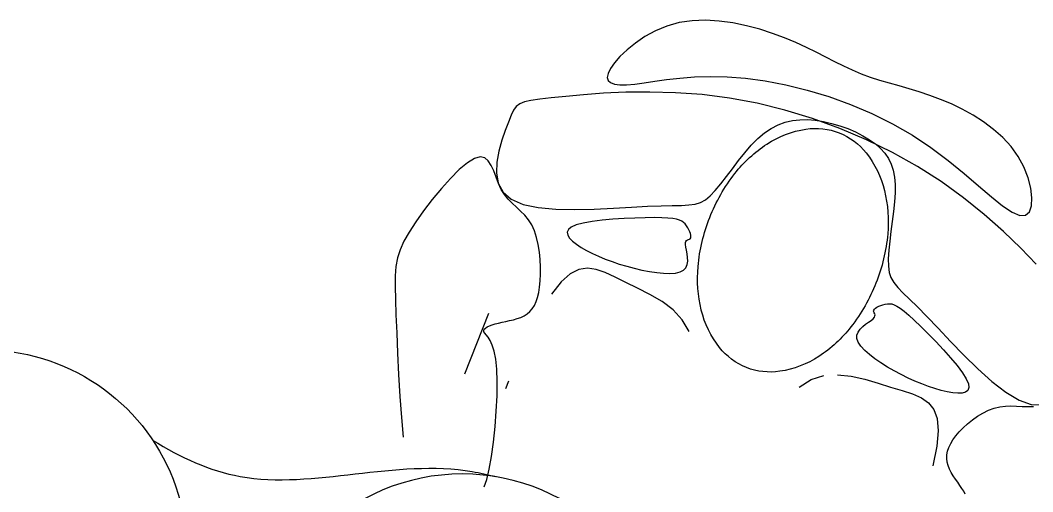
# Model space of a CAD drawing. Header units: metres. Extents: x -39 to 21688, y -24 to 9022.
# Drawn here: x 315.868 to 316.72, y 8.763 to 9.16 of the extents above; entities that cross this region are included whole.
import ezdxf

# ---------------------------------------------------------------- set-up
doc = ezdxf.new("R2010")
doc.units = ezdxf.units.M
doc.header["$MEASUREMENT"] = 0
doc.layers.add('AR-MOBILIRIO', color=1, linetype='Continuous')
doc.layers.add('MOBILIARIO', color=42, linetype='Continuous')

# ---------------------------------------------------------------- blocks, each defined once
blk = doc.blocks.new('A$C23125473')
at = {"layer": 'AR-MOBILIRIO'}
for p, q in [((2.14512, 1.52593), (2.14724, 1.51967)), ((2.54514, 1.52472), (2.54331, 1.52212)), ((2.54687, 1.52726), (2.54514, 1.52472)), ((2.54842, 1.52971), (2.54687, 1.52726)), ((2.54973, 1.53205), (2.54842, 1.52971)), ((2.14724, 1.51967), (2.14927, 1.51099)), ((2.53963, 1.5167), (2.53796, 1.51389)), ((2.54144, 1.51944), (2.53963, 1.5167)), ((2.54331, 1.52212), (2.54144, 1.51944)), ((2.14927, 1.51099), (2.15116, 1.50031)), ((2.52576, 1.49181), (2.52236, 1.50821)), ((2.53533, 1.50811), (2.53454, 1.50514)), ((2.5365, 1.51103), (2.53533, 1.50811)), ((2.53796, 1.51389), (2.5365, 1.51103)), ((2.15116, 1.50031), (2.15284, 1.48823)), ((2.53454, 1.50514), (2.5342, 1.50212)), ((2.5342, 1.50212), (2.53432, 1.49904)), ((2.53432, 1.49904), (2.53489, 1.49592)), ((2.52699, 1.47869), (2.52576, 1.49181)), ((2.53489, 1.49592), (2.53593, 1.49275)), ((2.53593, 1.49275), (2.53742, 1.48953)), ((2.07542, 1.46769), (2.07688, 1.48428)), ((2.15284, 1.48823), (2.15424, 1.47531)), ((2.53742, 1.48953), (2.53937, 1.48626)), ((2.53937, 1.48626), (2.54178, 1.48293)), ((2.54178, 1.48293), (2.54465, 1.47956)), ((2.15424, 1.47531), (2.1553, 1.46214)), ((2.52614, 1.46855), (2.52699, 1.47869)), ((2.54465, 1.47956), (2.54797, 1.47616)), ((2.54797, 1.47616), (2.55168, 1.47279)), ((2.07418, 1.44984), (2.07542, 1.46769)), ((2.52337, 1.4609), (2.52614, 1.46855)), ((2.55168, 1.47279), (2.55572, 1.46956)), ((2.55572, 1.46956), (2.56003, 1.46655)), ((2.56003, 1.46655), (2.56455, 1.46385)), ((2.1553, 1.46214), (2.15595, 1.44931)), ((2.51887, 1.45521), (2.52337, 1.4609)), ((2.56455, 1.46385), (2.56921, 1.46155)), ((2.56921, 1.46155), (2.57395, 1.45974)), ((2.57395, 1.45974), (2.57871, 1.45852)), ((2.57871, 1.45852), (2.58344, 1.45793)), ((2.58344, 1.45793), (2.58813, 1.45782)), ((2.58813, 1.45782), (2.59283, 1.458)), ((2.59283, 1.458), (2.59754, 1.45826)), ((2.59492, 1.45294), (2.60519, 1.45667)), ((2.59754, 1.45826), (2.60229, 1.45843)), ((2.60229, 1.45843), (2.60711, 1.45831)), ((2.60519, 1.45667), (2.61436, 1.45693)), ((2.07314, 1.43148), (2.07418, 1.44984)), ((2.15595, 1.44931), (2.15614, 1.43738)), ((2.49666, 1.44487), (2.50534, 1.44771)), ((2.50534, 1.44771), (2.5128, 1.45098)), ((2.5128, 1.45098), (2.51887, 1.45521)), ((2.58379, 1.44621), (2.59492, 1.45294)), ((2.16558, 1.43698), (2.16306, 1.44346)), ((2.40993, 1.44207), (2.41999, 1.43562)), ((2.47636, 1.43869), (2.48693, 1.44198)), ((2.48693, 1.44198), (2.49666, 1.44487)), ((2.51312, 1.43939), (2.50738, 1.437)), ((2.51875, 1.4415), (2.51312, 1.43939)), ((2.52423, 1.44331), (2.51875, 1.4415)), ((2.52949, 1.44482), (2.52423, 1.44331)), ((2.53451, 1.44599), (2.52949, 1.44482)), ((2.5392, 1.4468), (2.53451, 1.44599)), ((2.54344, 1.44717), (2.5392, 1.4468)), ((2.54707, 1.44701), (2.54344, 1.44717)), ((2.54992, 1.44623), (2.54707, 1.44701)), ((2.55185, 1.44473), (2.54992, 1.44623)), ((2.55053, 1.43507), (2.55231, 1.43924)), ((2.5527, 1.44243), (2.55185, 1.44473)), ((2.55231, 1.43924), (2.5527, 1.44243)), ((2.57215, 1.4372), (2.58379, 1.44621)), ((2.07227, 1.41339), (2.07314, 1.43148)), ((2.14862, 1.38001), (2.12841, 1.43116)), ((2.15614, 1.43738), (2.15579, 1.42695)), ((2.41999, 1.43562), (2.43082, 1.43236)), ((2.44214, 1.43167), (2.45369, 1.43291)), ((2.45369, 1.43291), (2.46518, 1.43546)), ((2.46518, 1.43546), (2.47636, 1.43869)), ((2.49575, 1.43148), (2.48996, 1.42839)), ((2.50157, 1.43436), (2.49575, 1.43148)), ((2.50738, 1.437), (2.50157, 1.43436)), ((2.54727, 1.42988), (2.55053, 1.43507)), ((2.5603, 1.42661), (2.57215, 1.4372)), ((2.15579, 1.42695), (2.15488, 1.41845)), ((2.48427, 1.4251), (2.47879, 1.42166)), ((2.48996, 1.42839), (2.48427, 1.4251)), ((2.53733, 1.41734), (2.54277, 1.42388)), ((2.54277, 1.42388), (2.54727, 1.42988)), ((2.54858, 1.41515), (2.5603, 1.42661)), ((2.15488, 1.41845), (2.15352, 1.41177)), ((2.46908, 1.41459), (2.46512, 1.41107)), ((2.47368, 1.41814), (2.46908, 1.41459)), ((2.47879, 1.42166), (2.47368, 1.41814)), ((2.53126, 1.41052), (2.53733, 1.41734)), ((2.53732, 1.40352), (2.54858, 1.41515)), ((2.07153, 1.39634), (2.07227, 1.41339)), ((2.15188, 1.40665), (2.1501, 1.40283)), ((2.15352, 1.41177), (2.15188, 1.40665)), ((2.46196, 1.40762), (2.45973, 1.40431)), ((2.46512, 1.41107), (2.46196, 1.40762)), ((2.52486, 1.40368), (2.53126, 1.41052)), ((2.14555, 1.39666), (2.1448, 1.3955)), ((2.14678, 1.39809), (2.14555, 1.39666)), ((2.14835, 1.40007), (2.14678, 1.39809)), ((2.1501, 1.40283), (2.14835, 1.40007)), ((2.45973, 1.40431), (2.45857, 1.4012)), ((2.45857, 1.4012), (2.45857, 1.39833)), ((2.45857, 1.39833), (2.45954, 1.39569)), ((2.51233, 1.39104), (2.51845, 1.3971)), ((2.51845, 1.3971), (2.52486, 1.40368)), ((2.52682, 1.39242), (2.53732, 1.40352)), ((2.07091, 1.38109), (2.07153, 1.39634)), ((2.1448, 1.3955), (2.14467, 1.39442)), ((2.14467, 1.39442), (2.14514, 1.39336)), ((2.14514, 1.39336), (2.14613, 1.39235)), ((2.14613, 1.39235), (2.14761, 1.39137)), ((2.14761, 1.39137), (2.1495, 1.39045)), ((2.1495, 1.39045), (2.15175, 1.38959)), ((2.15175, 1.38959), (2.15431, 1.38878)), ((2.15431, 1.38878), (2.15711, 1.38805)), ((2.15711, 1.38805), (2.16011, 1.38738)), ((2.31742, 1.3951), (2.31174, 1.38532)), ((2.45954, 1.39569), (2.46124, 1.39329)), ((2.46124, 1.39329), (2.46343, 1.39111)), ((2.46343, 1.39111), (2.46587, 1.38914)), ((2.46587, 1.38914), (2.46831, 1.38738)), ((2.5068, 1.38576), (2.51233, 1.39104)), ((2.51743, 1.38257), (2.52682, 1.39242)), ((2.0704, 1.36821), (2.07091, 1.38109)), ((2.16011, 1.38738), (2.16323, 1.38673)), ((2.16323, 1.38673), (2.16642, 1.38605)), ((2.16642, 1.38605), (2.16962, 1.38529)), ((2.16962, 1.38529), (2.17276, 1.38439)), ((2.17276, 1.38439), (2.17578, 1.38329)), ((2.17578, 1.38329), (2.17862, 1.38196)), ((2.17862, 1.38196), (2.18123, 1.38033)), ((2.18123, 1.38033), (2.18355, 1.37835)), ((2.31174, 1.38532), (2.30395, 1.37707)), ((2.46831, 1.38738), (2.47051, 1.3858)), ((2.47051, 1.3858), (2.47222, 1.38442)), ((2.47222, 1.38442), (2.47327, 1.3832)), ((2.47317, 1.37952), (2.47281, 1.37876)), ((2.47355, 1.38032), (2.47317, 1.37952)), ((2.47327, 1.3832), (2.47375, 1.38213)), ((2.47379, 1.38118), (2.47355, 1.38032)), ((2.47375, 1.38213), (2.47379, 1.38118)), ((2.49819, 1.37812), (2.50211, 1.38147)), ((2.50211, 1.38147), (2.5068, 1.38576)), ((2.50939, 1.37448), (2.51743, 1.38257)), ((2.18355, 1.37835), (2.18557, 1.376)), ((2.18557, 1.376), (2.18732, 1.37325)), ((2.18732, 1.37325), (2.18879, 1.37007)), ((2.30395, 1.37707), (2.29467, 1.37008)), ((2.47281, 1.37876), (2.47261, 1.378)), ((2.47261, 1.378), (2.47272, 1.37722)), ((2.47272, 1.37722), (2.47326, 1.3764)), ((2.47326, 1.3764), (2.47418, 1.37557)), ((2.47418, 1.37557), (2.47543, 1.37474)), ((2.47543, 1.37474), (2.47694, 1.37396)), ((2.47694, 1.37396), (2.47863, 1.37325)), ((2.47863, 1.37325), (2.48045, 1.37265)), ((2.48045, 1.37265), (2.48233, 1.37219)), ((2.48233, 1.37219), (2.48419, 1.3719)), ((2.48419, 1.3719), (2.48601, 1.37182)), ((2.48601, 1.37182), (2.48787, 1.37204)), ((2.48787, 1.37204), (2.48989, 1.37268)), ((2.48989, 1.37268), (2.4922, 1.37383)), ((2.4922, 1.37383), (2.49493, 1.37561)), ((2.49493, 1.37561), (2.49819, 1.37812)), ((2.50268, 1.36796), (2.50939, 1.37448)), ((2.07012, 1.35745), (2.0704, 1.36821)), ((2.18879, 1.37007), (2.19001, 1.36645)), ((2.19001, 1.36645), (2.19097, 1.36235)), ((2.20987, 1.35339), (2.2018, 1.36381)), ((2.28454, 1.36409), (2.27417, 1.35881)), ((2.29467, 1.37008), (2.28454, 1.36409)), ((2.49287, 1.35808), (2.49721, 1.36262)), ((2.49721, 1.36262), (2.50268, 1.36796)), ((2.07023, 1.34834), (2.07012, 1.35745)), ((2.19097, 1.36235), (2.19169, 1.35775)), ((2.19169, 1.35775), (2.19218, 1.35262)), ((2.26421, 1.35398), (2.25513, 1.34945)), ((2.27417, 1.35881), (2.26421, 1.35398)), ((2.48723, 1.34985), (2.48958, 1.35395)), ((2.48958, 1.35395), (2.49287, 1.35808)), ((2.07088, 1.34042), (2.07023, 1.34834)), ((2.19218, 1.35262), (2.19244, 1.34698)), ((2.19244, 1.34698), (2.19244, 1.34094)), ((2.21742, 1.34658), (2.20987, 1.35339)), ((2.22468, 1.34288), (2.21742, 1.34658)), ((2.24686, 1.34558), (2.23918, 1.34287)), ((2.25513, 1.34945), (2.24686, 1.34558)), ((2.28404, 1.34471), (2.29017, 1.34564)), ((2.29017, 1.34564), (2.29596, 1.34619)), ((2.29596, 1.34619), (2.30126, 1.34632)), ((2.30126, 1.34632), (2.30592, 1.34597)), ((2.30592, 1.34597), (2.30981, 1.34508)), ((2.48575, 1.34539), (2.48723, 1.34985)), ((2.07223, 1.33325), (2.07088, 1.34042)), ((2.19244, 1.34094), (2.19215, 1.33468)), ((2.23186, 1.34181), (2.22468, 1.34288)), ((2.23918, 1.34287), (2.23186, 1.34181)), ((2.25269, 1.33637), (2.25873, 1.33841)), ((2.25873, 1.33841), (2.26494, 1.34029)), ((2.26494, 1.34029), (2.27129, 1.34199)), ((2.27129, 1.34199), (2.27769, 1.34348)), ((2.27769, 1.34348), (2.28404, 1.34471)), ((2.30981, 1.34508), (2.31279, 1.3436)), ((2.31279, 1.3436), (2.31475, 1.3415)), ((2.31475, 1.3415), (2.31584, 1.33892)), ((2.31584, 1.33892), (2.31624, 1.336)), ((2.48494, 1.33397), (2.48501, 1.34019)), ((2.48501, 1.34019), (2.48575, 1.34539)), ((2.60943, 1.33847), (2.59634, 1.32504)), ((2.07443, 1.32635), (2.07223, 1.33325)), ((2.19215, 1.33468), (2.19153, 1.32834)), ((2.2312, 1.32696), (2.23608, 1.32946)), ((2.23608, 1.32946), (2.24131, 1.33188)), ((2.24131, 1.33188), (2.24686, 1.33419)), ((2.24686, 1.33419), (2.25269, 1.33637)), ((2.3157, 1.32981), (2.31512, 1.32685)), ((2.31613, 1.33291), (2.3157, 1.32981)), ((2.31624, 1.336), (2.31613, 1.33291)), ((2.48538, 1.32686), (2.48494, 1.33397)), ((2.07764, 1.31927), (2.07443, 1.32635)), ((2.19055, 1.32209), (2.18917, 1.31609)), ((2.19153, 1.32834), (2.19055, 1.32209)), ((2.21941, 1.31914), (2.22276, 1.32177)), ((2.22276, 1.32177), (2.22674, 1.32439)), ((2.22674, 1.32439), (2.2312, 1.32696)), ((2.31459, 1.3242), (2.31429, 1.32202)), ((2.31429, 1.32202), (2.31435, 1.32041)), ((2.31435, 1.32041), (2.31474, 1.31931)), ((2.31512, 1.32685), (2.31459, 1.3242)), ((2.48619, 1.31909), (2.48538, 1.32686)), ((2.59634, 1.32504), (2.58173, 1.31101)), ((2.082, 1.31155), (2.07764, 1.31927)), ((2.08759, 1.30289), (2.082, 1.31155)), ((2.18917, 1.31609), (2.18735, 1.31049)), ((2.21494, 1.31162), (2.21533, 1.31403)), ((2.21589, 1.30936), (2.21494, 1.31162)), ((2.21533, 1.31403), (2.21688, 1.31655)), ((2.21688, 1.31655), (2.21941, 1.31914)), ((2.31474, 1.31931), (2.31536, 1.31858)), ((2.31536, 1.31858), (2.31612, 1.31812)), ((2.31612, 1.31812), (2.31694, 1.3178)), ((2.31694, 1.3178), (2.31773, 1.31748)), ((2.31773, 1.31748), (2.31839, 1.31707)), ((2.31856, 1.31276), (2.31799, 1.31116)), ((2.31839, 1.31707), (2.31884, 1.31642)), ((2.31891, 1.31422), (2.31856, 1.31276)), ((2.31884, 1.31642), (2.31901, 1.31546)), ((2.31901, 1.31546), (2.31891, 1.31422)), ((2.48723, 1.31088), (2.48619, 1.31909)), ((2.09419, 1.29357), (2.08759, 1.30289)), ((2.18506, 1.30546), (2.1823, 1.30109)), ((2.18735, 1.31049), (2.18506, 1.30546)), ((2.21836, 1.3073), (2.21589, 1.30936)), ((2.22251, 1.30547), (2.21836, 1.3073)), ((2.22844, 1.30391), (2.22251, 1.30547)), ((2.23582, 1.3026), (2.22844, 1.30391)), ((2.31284, 1.3034), (2.31133, 1.30229)), ((2.31411, 1.3047), (2.31284, 1.3034)), ((2.31527, 1.30619), (2.31411, 1.3047)), ((2.31632, 1.3078), (2.31527, 1.30619)), ((2.31724, 1.30949), (2.31632, 1.3078)), ((2.31799, 1.31116), (2.31724, 1.30949)), ((2.48835, 1.30248), (2.48723, 1.31088)), ((2.58173, 1.31101), (2.56567, 1.29675)), ((2.17915, 1.29727), (2.17576, 1.29381)), ((2.1823, 1.30109), (2.17915, 1.29727)), ((2.24427, 1.30155), (2.23582, 1.3026)), ((2.25336, 1.30072), (2.24427, 1.30155)), ((2.2627, 1.3001), (2.25336, 1.30072)), ((2.27187, 1.29968), (2.2627, 1.3001)), ((2.28049, 1.29944), (2.27187, 1.29968)), ((2.28813, 1.29936), (2.28049, 1.29944)), ((2.29449, 1.29944), (2.28813, 1.29936)), ((2.29964, 1.29967), (2.29449, 1.29944)), ((2.30373, 1.30007), (2.29964, 1.29967)), ((2.30694, 1.30063), (2.30373, 1.30007)), ((2.30942, 1.30137), (2.30694, 1.30063)), ((2.31133, 1.30229), (2.30942, 1.30137)), ((2.4894, 1.2941), (2.48835, 1.30248)), ((2.56567, 1.29675), (2.54824, 1.28265)), ((2.58111, 1.28934), (2.58906, 1.29479)), ((2.58906, 1.29479), (2.59548, 1.29759)), ((2.59548, 1.29759), (2.60032, 1.29739)), ((2.60032, 1.29739), (2.60362, 1.29449)), ((2.60362, 1.29449), (2.60543, 1.2894)), ((2.10146, 1.28407), (2.09419, 1.29357)), ((2.16871, 1.28725), (2.16531, 1.28379)), ((2.16784, 1.28386), (2.1779, 1.28816)), ((2.17223, 1.29053), (2.16871, 1.28725)), ((2.17576, 1.29381), (2.17223, 1.29053)), ((2.1779, 1.28816), (2.19061, 1.29086)), ((2.19061, 1.29086), (2.20527, 1.29224)), ((2.20527, 1.29224), (2.22116, 1.29261)), ((2.22116, 1.29261), (2.23755, 1.29225)), ((2.23755, 1.29225), (2.25372, 1.29146)), ((2.25372, 1.29146), (2.26897, 1.29054)), ((2.26897, 1.29054), (2.28256, 1.28977)), ((2.28256, 1.28977), (2.29395, 1.28936)), ((2.29395, 1.28936), (2.3033, 1.28919)), ((2.3033, 1.28919), (2.31095, 1.28903)), ((2.31095, 1.28903), (2.31722, 1.28868)), ((2.31722, 1.28868), (2.32245, 1.28791)), ((2.32245, 1.28791), (2.32696, 1.28652)), ((2.32696, 1.28652), (2.3311, 1.28429)), ((2.49023, 1.28599), (2.4894, 1.2941)), ((2.49071, 1.27838), (2.49023, 1.28599)), ((2.5717, 1.28175), (2.58111, 1.28934)), ((2.60543, 1.2894), (2.6058, 1.28258)), ((2.10909, 1.27482), (2.10146, 1.28407)), ((2.15698, 1.27025), (2.16097, 1.27779)), ((2.16217, 1.27997), (2.1594, 1.27561)), ((2.16097, 1.27779), (2.16784, 1.28386)), ((2.16531, 1.28379), (2.16217, 1.27997)), ((2.3311, 1.28429), (2.33518, 1.28099)), ((2.33518, 1.28099), (2.33949, 1.2765)), ((2.4907, 1.27143), (2.49071, 1.27838)), ((2.54824, 1.28265), (2.5295, 1.26906)), ((2.5609, 1.27254), (2.5717, 1.28175)), ((2.6058, 1.28258), (2.6048, 1.27452)), ((2.11678, 1.26629), (2.10909, 1.27482)), ((2.15709, 1.27061), (2.15506, 1.2653)), ((2.15537, 1.2617), (2.15698, 1.27025)), ((2.1594, 1.27561), (2.15709, 1.27061)), ((2.33949, 1.2765), (2.34406, 1.27102)), ((2.34406, 1.27102), (2.34885, 1.26482)), ((2.49016, 1.26514), (2.4907, 1.27143)), ((2.5295, 1.26906), (2.50955, 1.25633)), ((2.54878, 1.26223), (2.5609, 1.27254)), ((2.6048, 1.27452), (2.60248, 1.26571)), ((2.12419, 1.25892), (2.11678, 1.26629)), ((2.15506, 1.2653), (2.15311, 1.26008)), ((2.15564, 1.25255), (2.15537, 1.2617)), ((2.34885, 1.26482), (2.35385, 1.25818)), ((2.48906, 1.25944), (2.49016, 1.26514)), ((2.53541, 1.25134), (2.54878, 1.26223)), ((2.60248, 1.26571), (2.59889, 1.25663)), ((2.13102, 1.25317), (2.12419, 1.25892)), ((2.13695, 1.24949), (2.13102, 1.25317)), ((2.15102, 1.25535), (2.14857, 1.25152)), ((2.15311, 1.26008), (2.15102, 1.25535)), ((2.15728, 1.24326), (2.15564, 1.25255)), ((2.35385, 1.25818), (2.35902, 1.25138)), ((2.48506, 1.24953), (2.48736, 1.25426)), ((2.48736, 1.25426), (2.48906, 1.25944)), ((2.50955, 1.25633), (2.48856, 1.24457)), ((2.59889, 1.25663), (2.5941, 1.24777)), ((2.14176, 1.24818), (2.13695, 1.24949)), ((2.14556, 1.249), (2.14176, 1.24818)), ((2.14857, 1.25152), (2.14556, 1.249)), ((2.1598, 1.23425), (2.15728, 1.24326)), ((2.35902, 1.25138), (2.36434, 1.24469)), ((2.36434, 1.24469), (2.36977, 1.2384)), ((2.48856, 1.24457), (2.46671, 1.23386)), ((2.47848, 1.24113), (2.4821, 1.24518)), ((2.4821, 1.24518), (2.48506, 1.24953)), ((2.52086, 1.24038), (2.53541, 1.25134)), ((2.5941, 1.24777), (2.58817, 1.23952)), ((2.36977, 1.2384), (2.3753, 1.23278)), ((2.46913, 1.23373), (2.47415, 1.23734)), ((2.47415, 1.23734), (2.47848, 1.24113)), ((2.50519, 1.22989), (2.52086, 1.24038)), ((2.58817, 1.23952), (2.58125, 1.23195)), ((2.16268, 1.22597), (2.1598, 1.23425)), ((2.3753, 1.23278), (2.3809, 1.22805)), ((2.3809, 1.22805), (2.38658, 1.22422)), ((2.46671, 1.23386), (2.4442, 1.22427)), ((2.45087, 1.22444), (2.45736, 1.22724)), ((2.45736, 1.22724), (2.46349, 1.23035)), ((2.46349, 1.23035), (2.46913, 1.23373)), ((2.48851, 1.22028), (2.50519, 1.22989)), ((2.58125, 1.23195), (2.57353, 1.22504)), ((2.16544, 1.21885), (2.16268, 1.22597)), ((2.16772, 1.21321), (2.16544, 1.21885)), ((2.38658, 1.22422), (2.39237, 1.22124)), ((2.39237, 1.22124), (2.39827, 1.21906)), ((2.39827, 1.21906), (2.40433, 1.21763)), ((2.4442, 1.22427), (2.42122, 1.21588)), ((2.42353, 1.21734), (2.43033, 1.21841)), ((2.43033, 1.21841), (2.43723, 1.21998)), ((2.43723, 1.21998), (2.44412, 1.222)), ((2.44412, 1.222), (2.45087, 1.22444)), ((2.47106, 1.21167), (2.48851, 1.22028)), ((2.56517, 1.21878), (2.55634, 1.21314)), ((2.57353, 1.22504), (2.56517, 1.21878)), ((2.1698, 1.20894), (2.16772, 1.21321)), ((2.42122, 1.21588), (2.39795, 1.20877)), ((2.40433, 1.21763), (2.41054, 1.2169)), ((2.41054, 1.2169), (2.41694, 1.21682)), ((2.41694, 1.21682), (2.42353, 1.21734)), ((2.45309, 1.20406), (2.47106, 1.21167)), ((2.55634, 1.21314), (2.54722, 1.20811)), ((2.17208, 1.20579), (2.1698, 1.20894)), ((2.17501, 1.20353), (2.17208, 1.20579)), ((2.17899, 1.20192), (2.17501, 1.20353)), ((2.18446, 1.20072), (2.17899, 1.20192)), ((2.19183, 1.1997), (2.18446, 1.20072)), ((2.37459, 1.203), (2.35133, 1.19866)), ((2.39795, 1.20877), (2.37459, 1.203)), ((2.43489, 1.19749), (2.45309, 1.20406)), ((2.53798, 1.20366), (2.52879, 1.19979)), ((2.54722, 1.20811), (2.53798, 1.20366)), ((2.20153, 1.19861), (2.19183, 1.1997)), ((2.21386, 1.1973), (2.20153, 1.19861)), ((2.22863, 1.19592), (2.21386, 1.1973)), ((2.24554, 1.19469), (2.22863, 1.19592)), ((2.26428, 1.19384), (2.24554, 1.19469)), ((2.28453, 1.19358), (2.26428, 1.19384)), ((2.306, 1.19415), (2.28453, 1.19358)), ((2.32836, 1.19577), (2.306, 1.19415)), ((2.35133, 1.19866), (2.32836, 1.19577)), ((2.41671, 1.19197), (2.43489, 1.19749)), ((2.511, 1.19353), (2.50242, 1.19093)), ((2.51978, 1.19644), (2.511, 1.19353)), ((2.52879, 1.19979), (2.51978, 1.19644)), ((2.24863, 1.18127), (2.24938, 1.18382)), ((2.24938, 1.18382), (2.25142, 1.18568)), ((2.25142, 1.18568), (2.25472, 1.18688)), ((2.25472, 1.18688), (2.25923, 1.18746)), ((2.25923, 1.18746), (2.2649, 1.18745)), ((2.2649, 1.18745), (2.2717, 1.18691)), ((2.2717, 1.18691), (2.27957, 1.1859)), ((2.27957, 1.1859), (2.28852, 1.18459)), ((2.28852, 1.18459), (2.29856, 1.18319)), ((2.36498, 1.18188), (2.38148, 1.18414)), ((2.38148, 1.18414), (2.39882, 1.18751)), ((2.39882, 1.18751), (2.41671, 1.19197)), ((2.47787, 1.18382), (2.47005, 1.1813)), ((2.48586, 1.18619), (2.47787, 1.18382)), ((2.49404, 1.18852), (2.48586, 1.18619)), ((2.50242, 1.19093), (2.49404, 1.18852)), ((2.24923, 1.17797), (2.24863, 1.18127)), ((2.25121, 1.17389), (2.24923, 1.17797)), ((2.29856, 1.18319), (2.30967, 1.1819)), ((2.30967, 1.1819), (2.32187, 1.18092)), ((2.32187, 1.18092), (2.33515, 1.18045)), ((2.33515, 1.18045), (2.34952, 1.18071)), ((2.34952, 1.18071), (2.36498, 1.18188)), ((2.45493, 1.17532), (2.44749, 1.17182)), ((2.46242, 1.17849), (2.45493, 1.17532)), ((2.47005, 1.1813), (2.46242, 1.17849)), ((2.25461, 1.16905), (2.25121, 1.17389)), ((2.25932, 1.16366), (2.25461, 1.16905)), ((2.44, 1.16808), (2.43234, 1.16414)), ((2.44749, 1.17182), (2.44, 1.16808)), ((2.26524, 1.158), (2.25932, 1.16366)), ((2.42439, 1.1601), (2.41605, 1.15601)), ((2.43234, 1.16414), (2.42439, 1.1601)), ((2.27227, 1.15233), (2.26524, 1.158)), ((2.28028, 1.14695), (2.27227, 1.15233)), ((2.40719, 1.15195), (2.39771, 1.148)), ((2.41605, 1.15601), (2.40719, 1.15195)), ((2.28917, 1.14211), (2.28028, 1.14695)), ((2.29883, 1.1381), (2.28917, 1.14211)), ((2.38754, 1.14422), (2.37679, 1.14077)), ((2.39771, 1.148), (2.38754, 1.14422)), ((2.30914, 1.13518), (2.29883, 1.1381)), ((2.31999, 1.13356), (2.30914, 1.13518)), ((2.33122, 1.13316), (2.31999, 1.13356)), ((2.34268, 1.13383), (2.33122, 1.13316)), ((2.3542, 1.13542), (2.34268, 1.13383)), ((2.36562, 1.13779), (2.3542, 1.13542)), ((2.37679, 1.14077), (2.36562, 1.13779))]:
    blk.add_line(p, q, dxfattribs=at)
blk.add_circle((2.12666, 1.68648), 0.17134, dxfattribs=at)
for centre, radius, start, end in [((1.72385, 1.58186), 0.17134, 130.76685, 47.99979), ((2.38555, 1.37529), 0.05405, 111.55932, 141.89916), ((2.38555, 1.37529), 0.05405, 81.21947, 111.55932), ((2.38112, 1.34662), 0.08307, 56.84679, 81.21947), ((2.36561, 1.32286), 0.11144, 37.89748, 56.84679), ((2.40838, 1.35739), 0.08307, 141.89916, 166.27185), ((2.33553, 1.29945), 0.14955, 21.55932, 37.89748), ((2.43595, 1.35065), 0.11144, 166.27185, 185.22116), ((2.33553, 1.29945), 0.14955, 5.22116, 21.55932), ((2.4739, 1.35412), 0.14955, 185.22116, 201.55932), ((2.37349, 1.30292), 0.11144, 346.27185, 5.22116), ((2.4739, 1.35412), 0.14955, 201.55932, 217.89748), ((2.40105, 1.29618), 0.08307, 321.89916, 346.27185), ((2.44383, 1.33071), 0.11144, 217.89748, 236.84679), ((2.42388, 1.27828), 0.05405, 291.55932, 321.89916), ((2.42831, 1.30695), 0.08307, 236.84679, 261.21947), ((2.42388, 1.27828), 0.05405, 261.21947, 291.55932)]:
    blk.add_arc(centre, radius, start, end, dxfattribs=at)
blk.add_open_spline([(1.86627, 1.48661), (1.88976, 1.50129), (1.97171, 1.53931), (2.07836, 1.4994), (2.14791, 1.51566), (2.15424, 1.51738)], degree=3, knots=[0.046601, 0.046601, 0.046601, 0.046601, 0.0900895, 0.1933687, 0.2037729, 0.2037729, 0.2037729, 0.2037729], dxfattribs=at)

msp = doc.modelspace()

# ---------------------------------------------------------------- block references
at = {"layer": 'MOBILIARIO', "xscale": -1, "rotation": 180}
msp.add_blockref('A$C23125473', (314.11309, 10.29274), dxfattribs=at)

doc.saveas('drawing.dxf')
